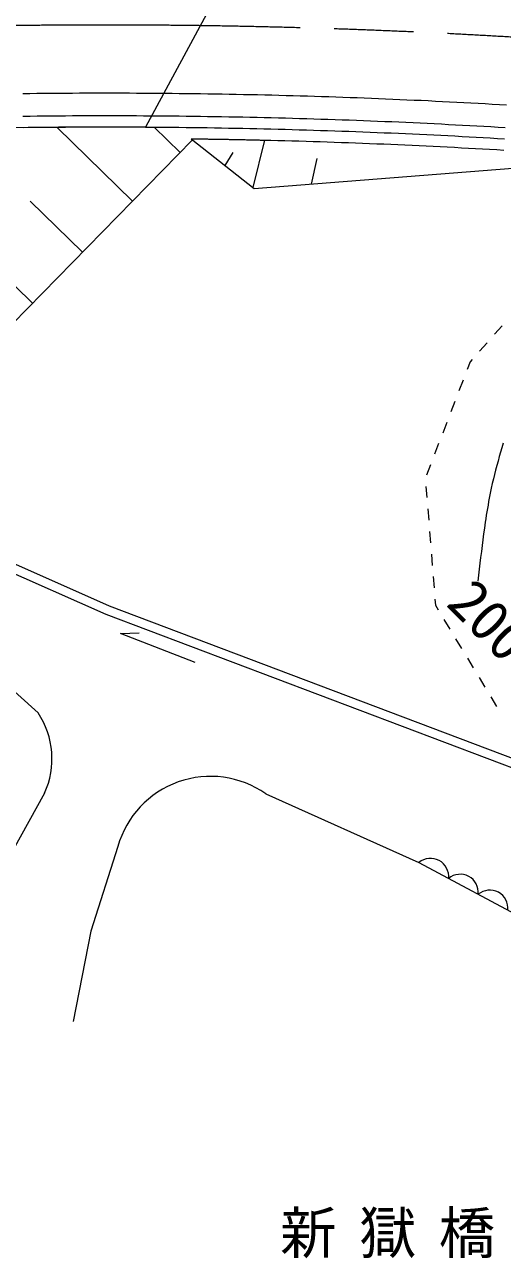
# Model space of a CAD drawing. Units: millimetres, scale not verified. Extents: x 40000 to 680000, y 20000 to 380000.
# Drawn here: x 517419 to 538509, y 263388 to 317884 of the extents above; entities that cross this region are included whole.
import ezdxf
from ezdxf.enums import TextEntityAlignment as Align

# ---------------------------------------------------------------- set-up
doc = ezdxf.new("R2010")
doc.units = ezdxf.units.MM
doc.header["$LTSCALE"] = 1000
doc.linetypes.add('CHAIN', pattern=[18.5, 12, -1.5, 3.5, -1.5])
for name, color, linetype, lineweight in [('M-BGD', 7, 'Continuous', 13), ('M-BMK', 2, 'CHAIN', 13), ('M-STR-HTXT', 7, 'Continuous', 13), ('M-STR-STR', 1, 'Continuous', 13)]:
    doc.layers.add(name, color=color, linetype=linetype, lineweight=lineweight)
doc.styles.add('ＭＳ ゴシック', font='')
doc.styles.get('ＭＳ ゴシック').set_extended_font_data('MS Gothic')

msp = doc.modelspace()

# ---------------------------------------------------------------- linework, layer by layer
at = {"layer": 'M-BGD'}
for p, q in [((517332, 314845), (517646, 314849)), ((517646, 314849), (517960, 314852)), ((517960, 314852), (518275, 314856)), ((518275, 314856), (518589, 314858)), ((518589, 314858), (518903, 314861)), ((518903, 314861), (519217, 314863)), ((519217, 314863), (519532, 314864)), ((519532, 314864), (519846, 314866)), ((519846, 314866), (520160, 314867)), ((520160, 314867), (520475, 314868)), ((520475, 314868), (520789, 314868)), ((520789, 314868), (521103, 314868)), ((521103, 314868), (521417, 314868)), ((521417, 314868), (521732, 314867)), ((521732, 314867), (522046, 314866)), ((522046, 314866), (522360, 314865)), ((522360, 314865), (522675, 314863)), ((522675, 314863), (522989, 314861)), ((522989, 314861), (523303, 314859)), ((523303, 314859), (523617, 314857)), ((523617, 314857), (523932, 314854)), ((523932, 314854), (524246, 314850)), ((524246, 314850), (524560, 314847)), ((524560, 314847), (524875, 314843)), ((524875, 314843), (525189, 314839)), ((525189, 314839), (525503, 314834)), ((525503, 314834), (525817, 314829)), ((525817, 314829), (526132, 314824)), ((526132, 314824), (526446, 314818)), ((526446, 314818), (526760, 314812)), ((526760, 314812), (527074, 314806)), ((527074, 314806), (527388, 314799)), ((527388, 314799), (527703, 314793)), ((527703, 314793), (528017, 314785)), ((528017, 314785), (528331, 314778)), ((528331, 314778), (528645, 314770)), ((528645, 314770), (528959, 314761)), ((528959, 314761), (529274, 314753)), ((529274, 314753), (529588, 314744)), ((529588, 314744), (529902, 314735)), ((529902, 314735), (530216, 314725)), ((530216, 314725), (530530, 314715)), ((530530, 314715), (530844, 314705)), ((530844, 314705), (531158, 314694)), ((531158, 314694), (531472, 314684)), ((531472, 314684), (531787, 314672)), ((531787, 314672), (532101, 314661)), ((532101, 314661), (532415, 314649)), ((532415, 314649), (532729, 314637)), ((532729, 314637), (533043, 314624)), ((533043, 314624), (533357, 314611)), ((533357, 314611), (533671, 314598)), ((533671, 314598), (533985, 314584)), ((533985, 314584), (534299, 314570)), ((534299, 314570), (534613, 314556)), ((534613, 314556), (534927, 314542)), ((534927, 314542), (535241, 314527)), ((535241, 314527), (535555, 314511)), ((535555, 314511), (535868, 314496)), ((535868, 314496), (536182, 314480)), ((536182, 314480), (536496, 314464)), ((536496, 314464), (536810, 314447)), ((536810, 314447), (537124, 314430)), ((537124, 314430), (537438, 314413)), ((537438, 314413), (537751, 314395)), ((537751, 314395), (538065, 314378)), ((538065, 314378), (538379, 314359)), ((538379, 314359), (538693, 314341)), ((517344, 313845), (517657, 313849)), ((517657, 313849), (517971, 313853)), ((517663, 313349), (517976, 313353)), ((517971, 313853), (518284, 313856)), ((517976, 313353), (518288, 313356)), ((518284, 313856), (518597, 313858)), ((518288, 313356), (518601, 313358)), ((518597, 313858), (518910, 313861)), ((518601, 313358), (518914, 313361)), ((518910, 313861), (519223, 313863)), ((518914, 313361), (519227, 313363)), ((519223, 313863), (519537, 313864)), ((519227, 313363), (519539, 313364)), ((519537, 313864), (519850, 313866)), ((519539, 313364), (519852, 313366)), ((519850, 313866), (520163, 313867)), ((519852, 313366), (520165, 313367)), ((520163, 313867), (520476, 313868)), ((520165, 313367), (520477, 313368)), ((520476, 313868), (520790, 313868)), ((520477, 313368), (520790, 313368)), ((520790, 313868), (521103, 313868)), ((520790, 313368), (521103, 313368)), ((521103, 313868), (521416, 313868)), ((521103, 313368), (521415, 313368)), ((521415, 313368), (521728, 313367)), ((521416, 313868), (521729, 313867)), ((521728, 313367), (522041, 313366)), ((521729, 313867), (522043, 313866)), ((522041, 313366), (522353, 313365)), ((522043, 313866), (522356, 313865)), ((522353, 313365), (522754, 313363)), ((522356, 313865), (522669, 313863)), ((522669, 313863), (522982, 313861)), ((522754, 313363), (522979, 313361)), ((522979, 313361), (523292, 313359)), ((522982, 313861), (523295, 313859)), ((524284, 312242), (523143, 313359)), ((523292, 313359), (523604, 313357)), ((523295, 313859), (523609, 313857)), ((523604, 313357), (523917, 313354)), ((523609, 313857), (523922, 313854)), ((523917, 313354), (524230, 313350)), ((523922, 313854), (524235, 313850)), ((524230, 313350), (524542, 313347)), ((524235, 313850), (524548, 313847)), ((524548, 313847), (524861, 313843)), ((524861, 313843), (525175, 313839)), ((525175, 313839), (525488, 313834)), ((525488, 313834), (525801, 313829)), ((525801, 313829), (526114, 313824)), ((526114, 313824), (526427, 313818)), ((526427, 313818), (526741, 313812)), ((526741, 313812), (527054, 313806)), ((527054, 313806), (527367, 313800)), ((527367, 313800), (527680, 313793)), ((527680, 313793), (527993, 313786)), ((527993, 313786), (528306, 313778)), ((528306, 313778), (528619, 313770)), ((528619, 313770), (528933, 313762)), ((528933, 313762), (529246, 313753)), ((529246, 313753), (529559, 313744)), ((529559, 313744), (529872, 313735)), ((529872, 313735), (530185, 313726)), ((530185, 313726), (530498, 313716)), ((530498, 313716), (530811, 313706)), ((530811, 313706), (531124, 313695)), ((531124, 313695), (531437, 313684)), ((531437, 313684), (531750, 313673)), ((531750, 313673), (532063, 313661)), ((532063, 313661), (532376, 313650)), ((532376, 313650), (532689, 313637)), ((532689, 313637), (533002, 313625)), ((533002, 313625), (533315, 313612)), ((533315, 313612), (533628, 313599)), ((533628, 313599), (533941, 313585)), ((533941, 313585), (534254, 313571)), ((534254, 313571), (534567, 313557)), ((534567, 313557), (534880, 313543)), ((534880, 313543), (535193, 313528)), ((535193, 313528), (535506, 313513)), ((535506, 313513), (535818, 313497)), ((535818, 313497), (536131, 313481)), ((536131, 313481), (536444, 313465)), ((536444, 313465), (536757, 313449)), ((536757, 313449), (537070, 313432)), ((537070, 313432), (537382, 313415)), ((537382, 313415), (537695, 313397)), ((537695, 313397), (538008, 313379)), ((538008, 313379), (538320, 313361)), ((538320, 313361), (538633, 313343)), ((517350, 313345), (517663, 313349)), ((522177, 310089), (518849, 313346)), ((524542, 313347), (524855, 313343)), ((524775, 312844), (524825, 312843)), ((524775, 312844), (527558, 310642)), ((524825, 312843), (524876, 312843)), ((524855, 313343), (525168, 313339)), ((524876, 312843), (524927, 312842)), ((524927, 312842), (524978, 312841)), ((524978, 312841), (525028, 312841)), ((525028, 312841), (525079, 312840)), ((525079, 312840), (525130, 312839)), ((525130, 312839), (525180, 312838)), ((525168, 313339), (525480, 313334)), ((525180, 312838), (525231, 312838)), ((525231, 312838), (525282, 312837)), ((525282, 312837), (525333, 312836)), ((525333, 312836), (525383, 312836)), ((525383, 312836), (525434, 312835)), ((525434, 312835), (525485, 312834)), ((525480, 313334), (525793, 313329)), ((525485, 312834), (525535, 312833)), ((525535, 312833), (525586, 312832)), ((525586, 312832), (525637, 312832)), ((525637, 312832), (525688, 312831)), ((525688, 312831), (525738, 312830)), ((525738, 312830), (525789, 312829)), ((525789, 312829), (525840, 312828)), ((525793, 313329), (526106, 313324)), ((525840, 312828), (525890, 312828)), ((525890, 312828), (525941, 312827)), ((525941, 312827), (525992, 312826)), ((525992, 312826), (526043, 312825)), ((526043, 312825), (526093, 312824)), ((526093, 312824), (526144, 312823)), ((526106, 313324), (526418, 313318)), ((526144, 312823), (526195, 312822)), ((526195, 312822), (526245, 312821)), ((526245, 312821), (526296, 312821)), ((526296, 312821), (526347, 312820)), ((526347, 312820), (526398, 312819)), ((526398, 312819), (526448, 312818)), ((526418, 313318), (526731, 313313)), ((526448, 312818), (526499, 312817)), ((526499, 312817), (526550, 312816)), ((526550, 312816), (526600, 312815)), ((526600, 312815), (526651, 312814)), ((526651, 312814), (526702, 312813)), ((526702, 312813), (526753, 312812)), ((526731, 313313), (527044, 313306)), ((526753, 312812), (526803, 312811)), ((526803, 312811), (526854, 312810)), ((526854, 312810), (526905, 312809)), ((526905, 312809), (526955, 312808)), ((526955, 312808), (527006, 312807)), ((527006, 312807), (527057, 312806)), ((527044, 313306), (527356, 313300)), ((527057, 312806), (527108, 312805)), ((527108, 312805), (527158, 312804)), ((527356, 313300), (527669, 313293)), ((527669, 313293), (527981, 313286)), ((527981, 313286), (528294, 313278)), ((528294, 313278), (528607, 313270)), ((528607, 313270), (528919, 313262)), ((528919, 313262), (529232, 313253)), ((529232, 313253), (529544, 313245)), ((529544, 313245), (529857, 313235)), ((529857, 313235), (530169, 313226)), ((530169, 313226), (530482, 313216)), ((530482, 313216), (530795, 313206)), ((530795, 313206), (531107, 313195)), ((531107, 313195), (531420, 313184)), ((531420, 313184), (531732, 313173)), ((531732, 313173), (532045, 313162)), ((532045, 313162), (532357, 313150)), ((532357, 313150), (532669, 313138)), ((532669, 313138), (532982, 313125)), ((532982, 313125), (533294, 313112)), ((533294, 313112), (533607, 313099)), ((533607, 313099), (533919, 313086)), ((533919, 313086), (534232, 313072)), ((534232, 313072), (534544, 313058)), ((534544, 313058), (534856, 313043)), ((534856, 313043), (535169, 313028)), ((535169, 313028), (535481, 313013)), ((535481, 313013), (535793, 312998)), ((535793, 312998), (536106, 312982)), ((536106, 312982), (536418, 312966)), ((536418, 312966), (536730, 312949)), ((536730, 312949), (537042, 312932)), ((537042, 312932), (537355, 312915)), ((537355, 312915), (537667, 312898)), ((537667, 312898), (537979, 312880)), ((537979, 312880), (538291, 312862)), ((538291, 312862), (538603, 312843)), ((509366, 297001), (524830, 312800)), ((527158, 312804), (527209, 312803)), ((527209, 312803), (527260, 312802)), ((527260, 312802), (527310, 312801)), ((527310, 312801), (527361, 312800)), ((527361, 312800), (527412, 312798)), ((527412, 312798), (527463, 312797)), ((527463, 312797), (527513, 312796)), ((528010, 312785), (527489, 310697)), ((527513, 312796), (527564, 312795)), ((527564, 312795), (527615, 312794)), ((527615, 312794), (527665, 312793)), ((527665, 312793), (527716, 312792)), ((527716, 312792), (527767, 312791)), ((527767, 312791), (527817, 312789)), ((527817, 312789), (527868, 312788)), ((527868, 312788), (527919, 312787)), ((527919, 312787), (527970, 312786)), ((527970, 312786), (528282, 312778)), ((528282, 312778), (528594, 312770)), ((528594, 312770), (528906, 312762)), ((528906, 312762), (529218, 312754)), ((529218, 312754), (529530, 312745)), ((529530, 312745), (529842, 312736)), ((529842, 312736), (530154, 312726)), ((530154, 312726), (530466, 312716)), ((530466, 312716), (530778, 312706)), ((530778, 312706), (531090, 312696)), ((531090, 312696), (531402, 312685)), ((531402, 312685), (531714, 312674)), ((531714, 312674), (532026, 312662)), ((532026, 312662), (532338, 312650)), ((532338, 312650), (532650, 312638)), ((532650, 312638), (532962, 312626)), ((532962, 312626), (533274, 312613)), ((533274, 312613), (533585, 312600)), ((533585, 312600), (533897, 312586)), ((533897, 312586), (534209, 312572)), ((534209, 312572), (534521, 312558)), ((534521, 312558), (534833, 312544)), ((534833, 312544), (535145, 312529)), ((535145, 312529), (535457, 312514)), ((535457, 312514), (535768, 312498)), ((535768, 312498), (536080, 312483)), ((536080, 312483), (536392, 312466)), ((536392, 312466), (536704, 312450)), ((536704, 312450), (537015, 312433)), ((537015, 312433), (537327, 312416)), ((537327, 312416), (537639, 312399)), ((537639, 312399), (537950, 312381)), ((537950, 312381), (538262, 312363)), ((538262, 312363), (538574, 312344)), ((526604, 312234), (526262, 311667)), ((527558, 310642), (544232, 311952)), ((530315, 311975), (530075, 310839)), ((519969, 307833), (517663, 310090)), ((517760, 305577), (513440, 309806)), ((538500, 304585), (538169, 304210)), ((537838, 303836), (537506, 303461)), ((537175, 303086), (537089, 302988)), ((537089, 302988), (536956, 302644)), ((536776, 302177), (536596, 301711)), ((536417, 301244), (536237, 300778)), ((536057, 300311), (535877, 299845)), ((535697, 299378), (535518, 298911)), ((538492, 299195), (538434, 298999)), ((538552, 299391), (538492, 299195)), ((538377, 298803), (538321, 298606)), ((538434, 298999), (538377, 298803)), ((507836, 298118), (521148, 292213)), ((535338, 298445), (535158, 297978)), ((538214, 298211), (538163, 298013)), ((538266, 298409), (538214, 298211)), ((538321, 298606), (538266, 298409)), ((507670, 297753), (520996, 291843)), ((538067, 297616), (538023, 297416)), ((538114, 297815), (538067, 297616)), ((538163, 298013), (538114, 297815)), ((535138, 297488), (535178, 296990)), ((537961, 297116), (537932, 296966)), ((537991, 297266), (537961, 297116)), ((538023, 297416), (537991, 297266)), ((535217, 296492), (535257, 295993)), ((537851, 296514), (537826, 296362)), ((537877, 296665), (537851, 296514)), ((537904, 296815), (537877, 296665)), ((537932, 296966), (537904, 296815)), ((537779, 296060), (537756, 295908)), ((537802, 296211), (537779, 296060)), ((537826, 296362), (537802, 296211)), ((535297, 295495), (535336, 294996)), ((537683, 295389), (537648, 295130)), ((537718, 295649), (537683, 295389)), ((537756, 295908), (537718, 295649)), ((537615, 294870), (537583, 294610)), ((537648, 295130), (537615, 294870)), ((535376, 294498), (535415, 293999)), ((537552, 294349), (537521, 294089)), ((537583, 294610), (537552, 294349)), ((537491, 293829), (537462, 293568)), ((537521, 294089), (537491, 293829)), ((535455, 293501), (535495, 293003)), ((537462, 293568), (537432, 293308)), ((521148, 292213), (539827, 285146)), ((535534, 292504), (535556, 292234)), ((535556, 292234), (535674, 292038)), ((520996, 291843), (539696, 284768)), ((535932, 291610), (536191, 291182)), ((521649, 290993), (522476, 291022)), ((524952, 289711), (521649, 290993)), ((536449, 290754), (536708, 290326)), ((515878, 289404), (518014, 287481)), ((536967, 289898), (537225, 289470)), ((537484, 289042), (537742, 288614)), ((538001, 288186), (538259, 287758)), ((518298, 283938), (514782, 277604)), ((528066, 283909), (534828, 280872)), ((521535, 281583), (520340, 277838)), ((534828, 280872), (542076, 276981)), ((520340, 277838), (519562, 273856))]:
    msp.add_line(p, q, dxfattribs=at)
for centre, radius, start, end in [((514946, 285453), 3678, 335.6816, 33.4614), ((525627, 280425), 4253, 54.9963, 164.2086), ((535340, 280255), 801, 353.845, 129.6974), ((536648, 279553), 801, 353.845, 129.6974), ((537956, 278851), 801, 353.845, 129.6974)]:
    msp.add_arc(centre, radius, start, end, dxfattribs=at)
at = {"layer": 'M-BMK'}
for start, end in [(88.64692, 92.46664), (84.8272, 88.64692)]:
    msp.add_arc((521004, 17868), 300000, start, end, dxfattribs=at)
at = {"layer": 'M-STR-STR'}
for p, q in [((527565, 322297), (522754, 313363)), ((518914, 313361), (515474, 313316)), ((522754, 313363), (518914, 313361))]:
    msp.add_line(p, q, dxfattribs=at)

# ---------------------------------------------------------------- texts
at = {"layer": 'M-BGD', "style": 'ＭＳ ゴシック'}
msp.add_text('200', height=1833, rotation=314.747, dxfattribs=at).set_placement((535589, 291872), align=Align.BOTTOM_LEFT)
at = {"layer": 'M-STR-HTXT', "insert": (528698, 263388), "char_height": 1833, "attachment_point": 7, "style": 'ＭＳ ゴシック'}
msp.add_mtext('\\T1.4;新獄橋', dxfattribs=at)

doc.saveas('drawing.dxf')
